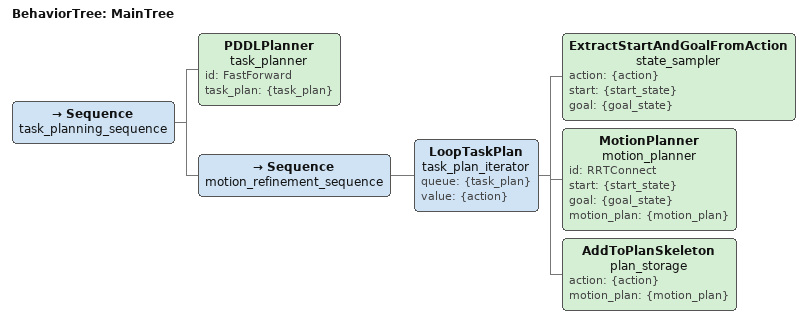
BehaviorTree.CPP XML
<root BTCPP_format="4">
    <BehaviorTree ID="MainTree">
        <!-- Sequence to execute task planning followed by motion refinement -->
        <Sequence name="task_planning_sequence">
            <!-- Step 1: Task Planning -->
            <PDDLPlanner name="task_planner"
                id="FastForward"
                task_plan="{task_plan}" />

            <!-- Step 2: Motion Refinement for the generated task plan -->
            <Sequence name="motion_refinement_sequence">
                <!-- Iterate through each action in the discrete task plan -->
                <LoopTaskPlan name="task_plan_iterator"
                    queue="{task_plan}"
                    value="{action}">
                    <!-- TODO: Generate start and goal states from the current action -->
                    <ExtractStartAndGoalFromAction name="state_sampler"
                        action="{action}"
                        start="{start_state}"
                        goal="{goal_state}" />

                    <!-- Plan a continuous motion between the start and goal states -->
                    <MotionPlanner name="motion_planner"
                        id="RRTConnect"
                        start="{start_state}"
                        goal="{goal_state}"
                        motion_plan="{motion_plan}" />

                    <!-- Save the pair of (task action, motion plan) for later execution -->
                    <AddToPlanSkeleton name="plan_storage"
                        action="{action}"
                        motion_plan="{motion_plan}" />
                </LoopTaskPlan>
            </Sequence>
        </Sequence>
    </BehaviorTree>
</root>
